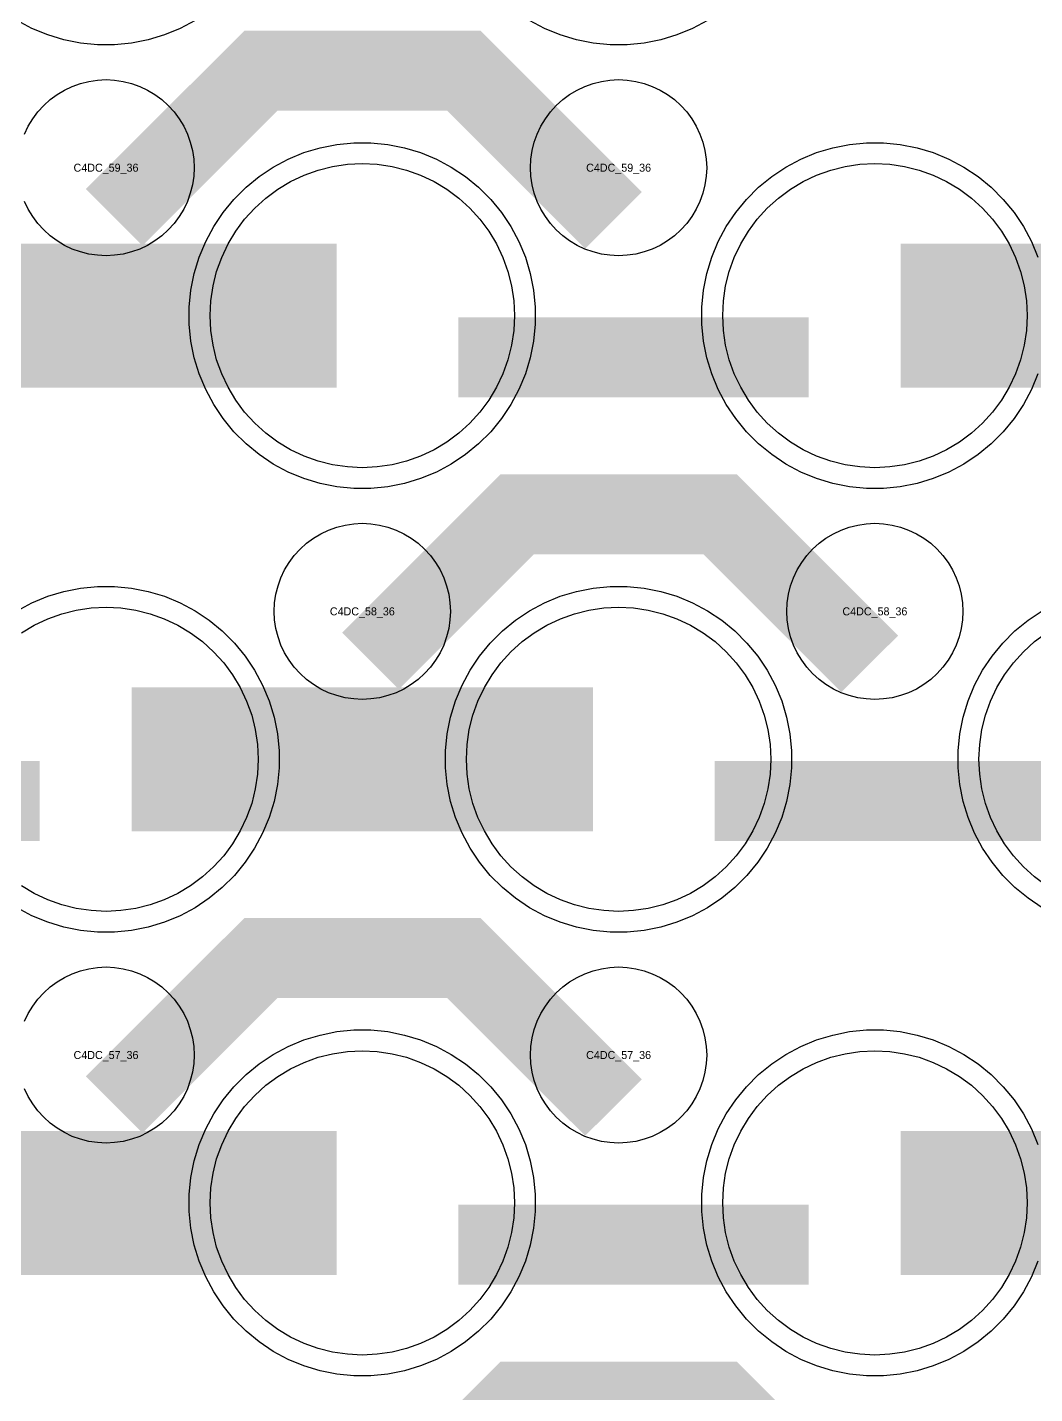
# Model space of a CAD drawing. Extents: x -11880 to 11880, y -14992 to 14992.
# Drawn here: x -504.6 to -190.1, y -7001 to -6574.3 of the extents above; entities that cross this region are included whole.
import ezdxf
from ezdxf.enums import TextEntityAlignment as Align

# ---------------------------------------------------------------- set-up
doc = ezdxf.new("R2010")
doc.units = 0
doc.header["$MEASUREMENT"] = 0
for name, color, linetype in [('GDS_775_DT_237', 138, 'CONTINUOUS'), ('RDL1_FS', 34, 'CONTINUOUS'), ('RDL_BS', 160, 'CONTINUOUS')]:
    doc.layers.add(name, color=color, linetype=linetype)

msp = doc.modelspace()

# ---------------------------------------------------------------- linework, layer by layer
at = {"layer": 'RDL1_FS'}
for points in [[(-400, -6711.794), (-404.657, -6711.565), (-409.268, -6710.881), (-413.791, -6709.749), (-418.181, -6708.177), (-422.395, -6706.185), (-426.395, -6703.787), (-430.14, -6701.009), (-433.594, -6697.879), (-436.724, -6694.425), (-439.502, -6690.68), (-441.9, -6686.68), (-443.892, -6682.466), (-445.464, -6678.076), (-446.596, -6673.553), (-447.28, -6668.942), (-447.509, -6664.285), (-447.28, -6659.628), (-446.596, -6655.017), (-445.464, -6650.494), (-443.892, -6646.104), (-441.9, -6641.89), (-439.502, -6637.89), (-436.724, -6634.145), (-433.594, -6630.691), (-430.14, -6627.561), (-426.395, -6624.783), (-422.395, -6622.385), (-418.181, -6620.393), (-413.791, -6618.821), (-409.268, -6617.689), (-404.657, -6617.005), (-400, -6616.776), (-395.343, -6617.005), (-390.732, -6617.689), (-386.209, -6618.821), (-381.819, -6620.393), (-377.605, -6622.385), (-373.605, -6624.783), (-369.86, -6627.561), (-366.406, -6630.691), (-363.276, -6634.145), (-360.498, -6637.89), (-358.1, -6641.89), (-356.108, -6646.104), (-354.536, -6650.494), (-353.404, -6655.017), (-352.72, -6659.628), (-352.491, -6664.285), (-352.72, -6668.942), (-353.404, -6673.553), (-354.536, -6678.076), (-356.108, -6682.466), (-358.1, -6686.68), (-360.498, -6690.68), (-363.276, -6694.425), (-366.406, -6697.879), (-369.86, -6701.009), (-373.605, -6703.787), (-377.605, -6706.185), (-381.819, -6708.177), (-386.209, -6709.749), (-390.732, -6710.881), (-395.343, -6711.565)], [(-240, -6711.794), (-244.657, -6711.565), (-249.268, -6710.881), (-253.791, -6709.749), (-258.181, -6708.177), (-262.395, -6706.185), (-266.395, -6703.787), (-270.14, -6701.009), (-273.594, -6697.879), (-276.724, -6694.425), (-279.502, -6690.68), (-281.9, -6686.68), (-283.892, -6682.466), (-285.464, -6678.076), (-286.596, -6673.553), (-287.28, -6668.942), (-287.509, -6664.285), (-287.28, -6659.628), (-286.596, -6655.017), (-285.464, -6650.494), (-283.892, -6646.104), (-281.9, -6641.89), (-279.502, -6637.89), (-276.724, -6634.145), (-273.594, -6630.691), (-270.14, -6627.561), (-266.395, -6624.783), (-262.395, -6622.385), (-258.181, -6620.393), (-253.791, -6618.821), (-249.268, -6617.689), (-244.657, -6617.005), (-240, -6616.776), (-235.343, -6617.005), (-230.732, -6617.689), (-226.209, -6618.821), (-221.819, -6620.393), (-217.605, -6622.385), (-213.605, -6624.783), (-209.86, -6627.561), (-206.406, -6630.691), (-203.276, -6634.145), (-200.498, -6637.89), (-198.1, -6641.89), (-196.108, -6646.104), (-194.536, -6650.494), (-193.404, -6655.017), (-192.72, -6659.628), (-192.491, -6664.285), (-192.72, -6668.942), (-193.404, -6673.553), (-194.536, -6678.076), (-196.108, -6682.466), (-198.1, -6686.68), (-200.498, -6690.68), (-203.276, -6694.425), (-206.406, -6697.879), (-209.86, -6701.009), (-213.605, -6703.787), (-217.605, -6706.185), (-221.819, -6708.177), (-226.209, -6709.749), (-230.732, -6710.881), (-235.343, -6711.565)]]:
    msp.add_lwpolyline(points, close=True, dxfattribs=at)
for points in [[(-551.998, -6664.285, 45, 45, 0), (-479.998, -6664.285, 45, 45, 0)], [(-479.998, -6664.285, 45, 45, 0), (-407.998, -6664.285, 45, 45, 0)], [(-231.998, -6664.285, 45, 45, 0), (-159.998, -6664.285, 45, 45, 0)]]:
    msp.add_lwpolyline(points, format="xyseb", dxfattribs=at)
at = {"layer": 'RDL1_FS', "color": 241, "true_color": 0xf7abae}
for points in [[(-506.395, -6763.348), (-502.395, -6760.95), (-498.181, -6758.958), (-493.791, -6757.386), (-489.268, -6756.254), (-484.657, -6755.57), (-480, -6755.341), (-475.343, -6755.57), (-470.732, -6756.254), (-466.209, -6757.386), (-461.819, -6758.958), (-457.605, -6760.95), (-453.605, -6763.348), (-449.86, -6766.126), (-446.406, -6769.256), (-443.276, -6772.71), (-440.498, -6776.455), (-438.1, -6780.455), (-436.108, -6784.669), (-434.536, -6789.059), (-433.404, -6793.582), (-432.72, -6798.193), (-432.491, -6802.85), (-432.72, -6807.507), (-433.404, -6812.118), (-434.536, -6816.641), (-436.108, -6821.031), (-438.1, -6825.245), (-440.498, -6829.245), (-443.276, -6832.99), (-446.406, -6836.444), (-449.86, -6839.574), (-453.605, -6842.352), (-457.605, -6844.75), (-461.819, -6846.742), (-466.209, -6848.314), (-470.732, -6849.446), (-475.343, -6850.13), (-480, -6850.359), (-484.657, -6850.13), (-489.268, -6849.446), (-493.791, -6848.314), (-498.181, -6846.742), (-502.395, -6844.75), (-506.395, -6842.352)], [(-186.395, -6842.352), (-190.14, -6839.574), (-193.594, -6836.444), (-196.724, -6832.99), (-199.502, -6829.245), (-201.9, -6825.245), (-203.892, -6821.031), (-205.464, -6816.641), (-206.596, -6812.118), (-207.28, -6807.507), (-207.509, -6802.85), (-207.28, -6798.193), (-206.596, -6793.582), (-205.464, -6789.059), (-203.892, -6784.669), (-201.9, -6780.455), (-199.502, -6776.455), (-196.724, -6772.71), (-193.594, -6769.256), (-190.14, -6766.126), (-186.395, -6763.348)]]:
    msp.add_lwpolyline(points, dxfattribs=at)
for points in [[(-320, -6850.359), (-324.657, -6850.13), (-329.268, -6849.446), (-333.791, -6848.314), (-338.181, -6846.742), (-342.395, -6844.75), (-346.395, -6842.352), (-350.14, -6839.574), (-353.594, -6836.444), (-356.724, -6832.99), (-359.502, -6829.245), (-361.9, -6825.245), (-363.892, -6821.031), (-365.464, -6816.641), (-366.596, -6812.118), (-367.28, -6807.507), (-367.509, -6802.85), (-367.28, -6798.193), (-366.596, -6793.582), (-365.464, -6789.059), (-363.892, -6784.669), (-361.9, -6780.455), (-359.502, -6776.455), (-356.724, -6772.71), (-353.594, -6769.256), (-350.14, -6766.126), (-346.395, -6763.348), (-342.395, -6760.95), (-338.181, -6758.958), (-333.791, -6757.386), (-329.268, -6756.254), (-324.657, -6755.57), (-320, -6755.341), (-315.343, -6755.57), (-310.732, -6756.254), (-306.209, -6757.386), (-301.819, -6758.958), (-297.605, -6760.95), (-293.605, -6763.348), (-289.86, -6766.126), (-286.406, -6769.256), (-283.276, -6772.71), (-280.498, -6776.455), (-278.1, -6780.455), (-276.108, -6784.669), (-274.536, -6789.059), (-273.404, -6793.582), (-272.72, -6798.193), (-272.491, -6802.85), (-272.72, -6807.507), (-273.404, -6812.118), (-274.536, -6816.641), (-276.108, -6821.031), (-278.1, -6825.245), (-280.498, -6829.245), (-283.276, -6832.99), (-286.406, -6836.444), (-289.86, -6839.574), (-293.605, -6842.352), (-297.605, -6844.75), (-301.819, -6846.742), (-306.209, -6848.314), (-310.732, -6849.446), (-315.343, -6850.13)], [(-400, -6988.919), (-404.657, -6988.69), (-409.268, -6988.006), (-413.791, -6986.874), (-418.181, -6985.302), (-422.395, -6983.31), (-426.395, -6980.912), (-430.14, -6978.134), (-433.594, -6975.004), (-436.724, -6971.55), (-439.502, -6967.805), (-441.9, -6963.805), (-443.892, -6959.591), (-445.464, -6955.201), (-446.596, -6950.678), (-447.28, -6946.067), (-447.509, -6941.41), (-447.28, -6936.753), (-446.596, -6932.142), (-445.464, -6927.619), (-443.892, -6923.229), (-441.9, -6919.015), (-439.502, -6915.015), (-436.724, -6911.27), (-433.594, -6907.816), (-430.14, -6904.686), (-426.395, -6901.908), (-422.395, -6899.51), (-418.181, -6897.518), (-413.791, -6895.946), (-409.268, -6894.814), (-404.657, -6894.13), (-400, -6893.901), (-395.343, -6894.13), (-390.732, -6894.814), (-386.209, -6895.946), (-381.819, -6897.518), (-377.605, -6899.51), (-373.605, -6901.908), (-369.86, -6904.686), (-366.406, -6907.816), (-363.276, -6911.27), (-360.498, -6915.015), (-358.1, -6919.015), (-356.108, -6923.229), (-354.536, -6927.619), (-353.404, -6932.142), (-352.72, -6936.753), (-352.491, -6941.41), (-352.72, -6946.067), (-353.404, -6950.678), (-354.536, -6955.201), (-356.108, -6959.591), (-358.1, -6963.805), (-360.498, -6967.805), (-363.276, -6971.55), (-366.406, -6975.004), (-369.86, -6978.134), (-373.605, -6980.912), (-377.605, -6983.31), (-381.819, -6985.302), (-386.209, -6986.874), (-390.732, -6988.006), (-395.343, -6988.69)], [(-240, -6988.919), (-244.657, -6988.69), (-249.268, -6988.006), (-253.791, -6986.874), (-258.181, -6985.302), (-262.395, -6983.31), (-266.395, -6980.912), (-270.14, -6978.134), (-273.594, -6975.004), (-276.724, -6971.55), (-279.502, -6967.805), (-281.9, -6963.805), (-283.892, -6959.591), (-285.464, -6955.201), (-286.596, -6950.678), (-287.28, -6946.067), (-287.509, -6941.41), (-287.28, -6936.753), (-286.596, -6932.142), (-285.464, -6927.619), (-283.892, -6923.229), (-281.9, -6919.015), (-279.502, -6915.015), (-276.724, -6911.27), (-273.594, -6907.816), (-270.14, -6904.686), (-266.395, -6901.908), (-262.395, -6899.51), (-258.181, -6897.518), (-253.791, -6895.946), (-249.268, -6894.814), (-244.657, -6894.13), (-240, -6893.901), (-235.343, -6894.13), (-230.732, -6894.814), (-226.209, -6895.946), (-221.819, -6897.518), (-217.605, -6899.51), (-213.605, -6901.908), (-209.86, -6904.686), (-206.406, -6907.816), (-203.276, -6911.27), (-200.498, -6915.015), (-198.1, -6919.015), (-196.108, -6923.229), (-194.536, -6927.619), (-193.404, -6932.142), (-192.72, -6936.753), (-192.491, -6941.41), (-192.72, -6946.067), (-193.404, -6950.678), (-194.536, -6955.201), (-196.108, -6959.591), (-198.1, -6963.805), (-200.498, -6967.805), (-203.276, -6971.55), (-206.406, -6975.004), (-209.86, -6978.134), (-213.605, -6980.912), (-217.605, -6983.31), (-221.819, -6985.302), (-226.209, -6986.874), (-230.732, -6988.006), (-235.343, -6988.69)]]:
    msp.add_lwpolyline(points, close=True, dxfattribs=at)
for points in [[(-471.998, -6802.85, 45, 45, 0), (-399.998, -6802.85, 45, 45, 0)], [(-399.998, -6802.85, 45, 45, 0), (-327.998, -6802.85, 45, 45, 0)], [(-551.998, -6941.41, 45, 45, 0), (-479.998, -6941.41, 45, 45, 0)], [(-479.998, -6941.41, 45, 45, 0), (-407.998, -6941.41, 45, 45, 0)], [(-231.998, -6941.41, 45, 45, 0), (-159.998, -6941.41, 45, 45, 0)]]:
    msp.add_lwpolyline(points, format="xyseb", dxfattribs=at)
at = {"layer": 'RDL_BS'}
for points in [[(-452.223, -6572.103), (-456.885, -6574.595), (-461.795, -6576.626), (-466.835, -6578.157), (-472.062, -6579.203), (-477.356, -6579.72), (-482.644, -6579.72), (-487.938, -6579.203), (-493.165, -6578.157), (-498.205, -6576.626), (-503.115, -6574.595), (-507.777, -6572.103)], [(-292.223, -6572.103), (-296.885, -6574.595), (-301.795, -6576.626), (-306.835, -6578.157), (-312.062, -6579.203), (-317.356, -6579.72), (-322.644, -6579.72), (-327.938, -6579.203), (-333.165, -6578.157), (-338.205, -6576.626), (-343.115, -6574.595), (-347.777, -6572.103)], [(-505.402, -6607.578), (-504.25, -6605.141), (-502.857, -6602.817), (-501.254, -6600.654), (-499.442, -6598.655), (-497.443, -6596.843), (-495.28, -6595.24), (-492.956, -6593.847), (-490.519, -6592.695), (-487.984, -6591.788), (-485.365, -6591.131), (-482.693, -6590.735), (-480, -6590.603), (-477.307, -6590.735), (-474.635, -6591.131), (-472.016, -6591.788), (-469.481, -6592.695), (-467.044, -6593.847), (-464.72, -6595.24), (-462.557, -6596.843), (-460.558, -6598.655), (-458.746, -6600.654), (-457.143, -6602.817), (-455.75, -6605.141), (-454.598, -6607.578), (-453.691, -6610.113), (-453.034, -6612.732), (-452.638, -6615.404), (-452.506, -6618.097), (-452.638, -6620.79), (-453.034, -6623.462), (-453.691, -6626.081), (-454.598, -6628.616), (-455.75, -6631.053), (-457.143, -6633.377), (-458.746, -6635.54), (-460.558, -6637.539), (-462.557, -6639.351), (-464.72, -6640.954), (-467.044, -6642.347), (-469.481, -6643.499), (-472.016, -6644.406), (-474.635, -6645.063), (-477.307, -6645.459), (-480, -6645.591), (-482.693, -6645.459), (-485.365, -6645.063), (-487.984, -6644.406), (-490.519, -6643.499), (-492.956, -6642.347), (-495.28, -6640.954), (-497.443, -6639.351), (-499.442, -6637.539), (-501.254, -6635.54), (-502.857, -6633.377), (-504.25, -6631.053), (-505.402, -6628.616)], [(-189.094, -6682.49), (-191.125, -6687.4), (-193.617, -6692.062), (-196.564, -6696.476), (-199.926, -6700.577), (-203.708, -6704.359), (-207.809, -6707.721), (-212.223, -6710.668), (-216.885, -6713.16), (-221.795, -6715.191), (-226.835, -6716.722), (-232.062, -6717.768), (-237.356, -6718.285), (-242.644, -6718.285), (-247.938, -6717.768), (-253.165, -6716.722), (-258.205, -6715.191), (-263.115, -6713.16), (-267.777, -6710.668), (-272.191, -6707.721), (-276.292, -6704.359), (-280.074, -6700.577), (-283.436, -6696.476), (-286.383, -6692.062), (-288.875, -6687.4), (-290.906, -6682.49), (-292.437, -6677.45), (-293.483, -6672.223), (-294, -6666.929), (-294, -6661.641), (-293.483, -6656.347), (-292.437, -6651.12), (-290.906, -6646.08), (-288.875, -6641.17), (-286.383, -6636.508), (-283.436, -6632.094), (-280.074, -6627.993), (-276.292, -6624.211), (-272.191, -6620.849), (-267.777, -6617.902), (-263.115, -6615.41), (-258.205, -6613.379), (-253.165, -6611.848), (-247.938, -6610.802), (-242.644, -6610.285), (-237.356, -6610.285), (-232.062, -6610.802), (-226.835, -6611.848), (-221.795, -6613.379), (-216.885, -6615.41), (-212.223, -6617.902), (-207.809, -6620.849), (-203.708, -6624.211), (-199.926, -6627.993), (-196.564, -6632.094), (-193.617, -6636.508), (-191.125, -6641.17), (-189.094, -6646.08)], [(-505.402, -6884.703), (-504.25, -6882.266), (-502.857, -6879.942), (-501.254, -6877.779), (-499.442, -6875.78), (-497.443, -6873.968), (-495.28, -6872.365), (-492.956, -6870.972), (-490.519, -6869.82), (-487.984, -6868.913), (-485.365, -6868.256), (-482.693, -6867.86), (-480, -6867.728), (-477.307, -6867.86), (-474.635, -6868.256), (-472.016, -6868.913), (-469.481, -6869.82), (-467.044, -6870.972), (-464.72, -6872.365), (-462.557, -6873.968), (-460.558, -6875.78), (-458.746, -6877.779), (-457.143, -6879.942), (-455.75, -6882.266), (-454.598, -6884.703), (-453.691, -6887.238), (-453.034, -6889.857), (-452.638, -6892.529), (-452.506, -6895.222), (-452.638, -6897.915), (-453.034, -6900.587), (-453.691, -6903.206), (-454.598, -6905.741), (-455.75, -6908.178), (-457.143, -6910.502), (-458.746, -6912.665), (-460.558, -6914.664), (-462.557, -6916.476), (-464.72, -6918.079), (-467.044, -6919.472), (-469.481, -6920.624), (-472.016, -6921.531), (-474.635, -6922.188), (-477.307, -6922.584), (-480, -6922.716), (-482.693, -6922.584), (-485.365, -6922.188), (-487.984, -6921.531), (-490.519, -6920.624), (-492.956, -6919.472), (-495.28, -6918.079), (-497.443, -6916.476), (-499.442, -6914.664), (-501.254, -6912.665), (-502.857, -6910.502), (-504.25, -6908.178), (-505.402, -6905.741)]]:
    msp.add_lwpolyline(points, dxfattribs=at)
for points in [[(-477.438, -6633.599, 25, 25, 0), (-431.623, -6587.784, 25, 25, 0), (-398.07, -6587.784, 25, 25, 0)], [(-321.599, -6634.498, 25, 25, 0), (-368.313, -6587.784, 25, 25, 0), (-398.071, -6587.784, 25, 25, 0)], [(-369.984, -6677.298, 25, 25, 0), (-260.719, -6677.298, 25, 25, 0)], [(-397.438, -6772.164, 25, 25, 0), (-351.623, -6726.349, 25, 25, 0), (-318.07, -6726.349, 25, 25, 0)], [(-241.599, -6773.063, 25, 25, 0), (-288.313, -6726.349, 25, 25, 0), (-318.071, -6726.349, 25, 25, 0)], [(-477.438, -6910.724, 25, 25, 0), (-431.623, -6864.909, 25, 25, 0), (-398.07, -6864.909, 25, 25, 0)], [(-321.599, -6911.623, 25, 25, 0), (-368.313, -6864.909, 25, 25, 0), (-398.071, -6864.909, 25, 25, 0)], [(-397.438, -7049.289, 25, 25, 0), (-351.623, -7003.474, 25, 25, 0), (-318.07, -7003.474, 25, 25, 0)], [(-241.599, -7050.188, 25, 25, 0), (-288.313, -7003.474, 25, 25, 0), (-318.071, -7003.474, 25, 25, 0)]]:
    msp.add_lwpolyline(points, format="xyseb", dxfattribs=at)
for points in [[(-320, -6645.591), (-322.693, -6645.459), (-325.365, -6645.063), (-327.984, -6644.406), (-330.519, -6643.499), (-332.956, -6642.347), (-335.28, -6640.954), (-337.443, -6639.351), (-339.442, -6637.539), (-341.254, -6635.54), (-342.857, -6633.377), (-344.25, -6631.053), (-345.402, -6628.616), (-346.309, -6626.081), (-346.966, -6623.462), (-347.362, -6620.79), (-347.494, -6618.097), (-347.362, -6615.404), (-346.966, -6612.732), (-346.309, -6610.113), (-345.402, -6607.578), (-344.25, -6605.141), (-342.857, -6602.817), (-341.254, -6600.654), (-339.442, -6598.655), (-337.443, -6596.843), (-335.28, -6595.24), (-332.956, -6593.847), (-330.519, -6592.695), (-327.984, -6591.788), (-325.365, -6591.131), (-322.693, -6590.735), (-320, -6590.603), (-317.307, -6590.735), (-314.635, -6591.131), (-312.016, -6591.788), (-309.481, -6592.695), (-307.044, -6593.847), (-304.72, -6595.24), (-302.557, -6596.843), (-300.558, -6598.655), (-298.746, -6600.654), (-297.143, -6602.817), (-295.75, -6605.141), (-294.598, -6607.578), (-293.691, -6610.113), (-293.034, -6612.732), (-292.638, -6615.404), (-292.506, -6618.097), (-292.638, -6620.79), (-293.034, -6623.462), (-293.691, -6626.081), (-294.598, -6628.616), (-295.75, -6631.053), (-297.143, -6633.377), (-298.746, -6635.54), (-300.558, -6637.539), (-302.557, -6639.351), (-304.72, -6640.954), (-307.044, -6642.347), (-309.481, -6643.499), (-312.016, -6644.406), (-314.635, -6645.063), (-317.307, -6645.459)], [(-402.644, -6718.285), (-407.938, -6717.768), (-413.165, -6716.722), (-418.205, -6715.191), (-423.115, -6713.16), (-427.777, -6710.668), (-432.191, -6707.721), (-436.292, -6704.359), (-440.074, -6700.577), (-443.436, -6696.476), (-446.383, -6692.062), (-448.875, -6687.4), (-450.906, -6682.49), (-452.437, -6677.45), (-453.483, -6672.223), (-454, -6666.929), (-454, -6661.641), (-453.483, -6656.347), (-452.437, -6651.12), (-450.906, -6646.08), (-448.875, -6641.17), (-446.383, -6636.508), (-443.436, -6632.094), (-440.074, -6627.993), (-436.292, -6624.211), (-432.191, -6620.849), (-427.777, -6617.902), (-423.115, -6615.41), (-418.205, -6613.379), (-413.165, -6611.848), (-407.938, -6610.802), (-402.644, -6610.285), (-397.356, -6610.285), (-392.062, -6610.802), (-386.835, -6611.848), (-381.795, -6613.379), (-376.885, -6615.41), (-372.223, -6617.902), (-367.809, -6620.849), (-363.708, -6624.211), (-359.926, -6627.993), (-356.564, -6632.094), (-353.617, -6636.508), (-351.125, -6641.17), (-349.094, -6646.08), (-347.563, -6651.12), (-346.517, -6656.347), (-346, -6661.641), (-346, -6666.929), (-346.517, -6672.223), (-347.563, -6677.45), (-349.094, -6682.49), (-351.125, -6687.4), (-353.617, -6692.062), (-356.564, -6696.476), (-359.926, -6700.577), (-363.708, -6704.359), (-367.809, -6707.721), (-372.223, -6710.668), (-376.885, -6713.16), (-381.795, -6715.191), (-386.835, -6716.722), (-392.062, -6717.768), (-397.356, -6718.285)], [(-400, -6784.156), (-402.693, -6784.024), (-405.365, -6783.628), (-407.984, -6782.971), (-410.519, -6782.064), (-412.956, -6780.912), (-415.28, -6779.519), (-417.443, -6777.916), (-419.442, -6776.104), (-421.254, -6774.105), (-422.857, -6771.942), (-424.25, -6769.618), (-425.402, -6767.181), (-426.309, -6764.646), (-426.966, -6762.027), (-427.362, -6759.355), (-427.494, -6756.662), (-427.362, -6753.969), (-426.966, -6751.297), (-426.309, -6748.678), (-425.402, -6746.143), (-424.25, -6743.706), (-422.857, -6741.382), (-421.254, -6739.219), (-419.442, -6737.22), (-417.443, -6735.408), (-415.28, -6733.805), (-412.956, -6732.412), (-410.519, -6731.26), (-407.984, -6730.353), (-405.365, -6729.696), (-402.693, -6729.3), (-400, -6729.168), (-397.307, -6729.3), (-394.635, -6729.696), (-392.016, -6730.353), (-389.481, -6731.26), (-387.044, -6732.412), (-384.72, -6733.805), (-382.557, -6735.408), (-380.558, -6737.22), (-378.746, -6739.219), (-377.143, -6741.382), (-375.75, -6743.706), (-374.598, -6746.143), (-373.691, -6748.678), (-373.034, -6751.297), (-372.638, -6753.969), (-372.506, -6756.662), (-372.638, -6759.355), (-373.034, -6762.027), (-373.691, -6764.646), (-374.598, -6767.181), (-375.75, -6769.618), (-377.143, -6771.942), (-378.746, -6774.105), (-380.558, -6776.104), (-382.557, -6777.916), (-384.72, -6779.519), (-387.044, -6780.912), (-389.481, -6782.064), (-392.016, -6782.971), (-394.635, -6783.628), (-397.307, -6784.024)], [(-240, -6784.156), (-242.693, -6784.024), (-245.365, -6783.628), (-247.984, -6782.971), (-250.519, -6782.064), (-252.956, -6780.912), (-255.28, -6779.519), (-257.443, -6777.916), (-259.442, -6776.104), (-261.254, -6774.105), (-262.857, -6771.942), (-264.25, -6769.618), (-265.402, -6767.181), (-266.309, -6764.646), (-266.966, -6762.027), (-267.362, -6759.355), (-267.494, -6756.662), (-267.362, -6753.969), (-266.966, -6751.297), (-266.309, -6748.678), (-265.402, -6746.143), (-264.25, -6743.706), (-262.857, -6741.382), (-261.254, -6739.219), (-259.442, -6737.22), (-257.443, -6735.408), (-255.28, -6733.805), (-252.956, -6732.412), (-250.519, -6731.26), (-247.984, -6730.353), (-245.365, -6729.696), (-242.693, -6729.3), (-240, -6729.168), (-237.307, -6729.3), (-234.635, -6729.696), (-232.016, -6730.353), (-229.481, -6731.26), (-227.044, -6732.412), (-224.72, -6733.805), (-222.557, -6735.408), (-220.558, -6737.22), (-218.746, -6739.219), (-217.143, -6741.382), (-215.75, -6743.706), (-214.598, -6746.143), (-213.691, -6748.678), (-213.034, -6751.297), (-212.638, -6753.969), (-212.506, -6756.662), (-212.638, -6759.355), (-213.034, -6762.027), (-213.691, -6764.646), (-214.598, -6767.181), (-215.75, -6769.618), (-217.143, -6771.942), (-218.746, -6774.105), (-220.558, -6776.104), (-222.557, -6777.916), (-224.72, -6779.519), (-227.044, -6780.912), (-229.481, -6782.064), (-232.016, -6782.971), (-234.635, -6783.628), (-237.307, -6784.024)], [(-320, -6922.716), (-322.693, -6922.584), (-325.365, -6922.188), (-327.984, -6921.531), (-330.519, -6920.624), (-332.956, -6919.472), (-335.28, -6918.079), (-337.443, -6916.476), (-339.442, -6914.664), (-341.254, -6912.665), (-342.857, -6910.502), (-344.25, -6908.178), (-345.402, -6905.741), (-346.309, -6903.206), (-346.966, -6900.587), (-347.362, -6897.915), (-347.494, -6895.222), (-347.362, -6892.529), (-346.966, -6889.857), (-346.309, -6887.238), (-345.402, -6884.703), (-344.25, -6882.266), (-342.857, -6879.942), (-341.254, -6877.779), (-339.442, -6875.78), (-337.443, -6873.968), (-335.28, -6872.365), (-332.956, -6870.972), (-330.519, -6869.82), (-327.984, -6868.913), (-325.365, -6868.256), (-322.693, -6867.86), (-320, -6867.728), (-317.307, -6867.86), (-314.635, -6868.256), (-312.016, -6868.913), (-309.481, -6869.82), (-307.044, -6870.972), (-304.72, -6872.365), (-302.557, -6873.968), (-300.558, -6875.78), (-298.746, -6877.779), (-297.143, -6879.942), (-295.75, -6882.266), (-294.598, -6884.703), (-293.691, -6887.238), (-293.034, -6889.857), (-292.638, -6892.529), (-292.506, -6895.222), (-292.638, -6897.915), (-293.034, -6900.587), (-293.691, -6903.206), (-294.598, -6905.741), (-295.75, -6908.178), (-297.143, -6910.502), (-298.746, -6912.665), (-300.558, -6914.664), (-302.557, -6916.476), (-304.72, -6918.079), (-307.044, -6919.472), (-309.481, -6920.624), (-312.016, -6921.531), (-314.635, -6922.188), (-317.307, -6922.584)]]:
    msp.add_lwpolyline(points, close=True, dxfattribs=at)
at = {"layer": 'RDL_BS', "color": 241, "true_color": 0xf7abae}
for points in [[(-507.777, -6756.467), (-503.115, -6753.975), (-498.205, -6751.944), (-493.165, -6750.413), (-487.938, -6749.367), (-482.644, -6748.85), (-477.356, -6748.85), (-472.062, -6749.367), (-466.835, -6750.413), (-461.795, -6751.944), (-456.885, -6753.975), (-452.223, -6756.467), (-447.809, -6759.414), (-443.708, -6762.776), (-439.926, -6766.558), (-436.564, -6770.659), (-433.617, -6775.073), (-431.125, -6779.735), (-429.094, -6784.645), (-427.563, -6789.685), (-426.517, -6794.912), (-426, -6800.206), (-426, -6805.494), (-426.517, -6810.788), (-427.563, -6816.015), (-429.094, -6821.055), (-431.125, -6825.965), (-433.617, -6830.627), (-436.564, -6835.041), (-439.926, -6839.142), (-443.708, -6842.924), (-447.809, -6846.286), (-452.223, -6849.233), (-456.885, -6851.725), (-461.795, -6853.756), (-466.835, -6855.287), (-472.062, -6856.333), (-477.356, -6856.85), (-482.644, -6856.85), (-487.938, -6856.333), (-493.165, -6855.287), (-498.205, -6853.756), (-503.115, -6851.725), (-507.777, -6849.233)], [(-187.777, -6849.233), (-192.191, -6846.286), (-196.292, -6842.924), (-200.074, -6839.142), (-203.436, -6835.041), (-206.383, -6830.627), (-208.875, -6825.965), (-210.906, -6821.055), (-212.437, -6816.015), (-213.483, -6810.788), (-214, -6805.494), (-214, -6800.206), (-213.483, -6794.912), (-212.437, -6789.685), (-210.906, -6784.645), (-208.875, -6779.735), (-206.383, -6775.073), (-203.436, -6770.659), (-200.074, -6766.558), (-196.292, -6762.776), (-192.191, -6759.414), (-187.777, -6756.467)], [(-189.094, -6959.615), (-191.125, -6964.525), (-193.617, -6969.187), (-196.564, -6973.601), (-199.926, -6977.702), (-203.708, -6981.484), (-207.809, -6984.846), (-212.223, -6987.793), (-216.885, -6990.285), (-221.795, -6992.316), (-226.835, -6993.847), (-232.062, -6994.893), (-237.356, -6995.41), (-242.644, -6995.41), (-247.938, -6994.893), (-253.165, -6993.847), (-258.205, -6992.316), (-263.115, -6990.285), (-267.777, -6987.793), (-272.191, -6984.846), (-276.292, -6981.484), (-280.074, -6977.702), (-283.436, -6973.601), (-286.383, -6969.187), (-288.875, -6964.525), (-290.906, -6959.615), (-292.437, -6954.575), (-293.483, -6949.348), (-294, -6944.054), (-294, -6938.766), (-293.483, -6933.472), (-292.437, -6928.245), (-290.906, -6923.205), (-288.875, -6918.295), (-286.383, -6913.633), (-283.436, -6909.219), (-280.074, -6905.118), (-276.292, -6901.336), (-272.191, -6897.974), (-267.777, -6895.027), (-263.115, -6892.535), (-258.205, -6890.504), (-253.165, -6888.973), (-247.938, -6887.927), (-242.644, -6887.41), (-237.356, -6887.41), (-232.062, -6887.927), (-226.835, -6888.973), (-221.795, -6890.504), (-216.885, -6892.535), (-212.223, -6895.027), (-207.809, -6897.974), (-203.708, -6901.336), (-199.926, -6905.118), (-196.564, -6909.219), (-193.617, -6913.633), (-191.125, -6918.295), (-189.094, -6923.205)]]:
    msp.add_lwpolyline(points, dxfattribs=at)
for points in [[(-322.644, -6856.85), (-327.938, -6856.333), (-333.165, -6855.287), (-338.205, -6853.756), (-343.115, -6851.725), (-347.777, -6849.233), (-352.191, -6846.286), (-356.292, -6842.924), (-360.074, -6839.142), (-363.436, -6835.041), (-366.383, -6830.627), (-368.875, -6825.965), (-370.906, -6821.055), (-372.437, -6816.015), (-373.483, -6810.788), (-374, -6805.494), (-374, -6800.206), (-373.483, -6794.912), (-372.437, -6789.685), (-370.906, -6784.645), (-368.875, -6779.735), (-366.383, -6775.073), (-363.436, -6770.659), (-360.074, -6766.558), (-356.292, -6762.776), (-352.191, -6759.414), (-347.777, -6756.467), (-343.115, -6753.975), (-338.205, -6751.944), (-333.165, -6750.413), (-327.938, -6749.367), (-322.644, -6748.85), (-317.356, -6748.85), (-312.062, -6749.367), (-306.835, -6750.413), (-301.795, -6751.944), (-296.885, -6753.975), (-292.223, -6756.467), (-287.809, -6759.414), (-283.708, -6762.776), (-279.926, -6766.558), (-276.564, -6770.659), (-273.617, -6775.073), (-271.125, -6779.735), (-269.094, -6784.645), (-267.563, -6789.685), (-266.517, -6794.912), (-266, -6800.206), (-266, -6805.494), (-266.517, -6810.788), (-267.563, -6816.015), (-269.094, -6821.055), (-271.125, -6825.965), (-273.617, -6830.627), (-276.564, -6835.041), (-279.926, -6839.142), (-283.708, -6842.924), (-287.809, -6846.286), (-292.223, -6849.233), (-296.885, -6851.725), (-301.795, -6853.756), (-306.835, -6855.287), (-312.062, -6856.333), (-317.356, -6856.85)], [(-402.644, -6995.41), (-407.938, -6994.893), (-413.165, -6993.847), (-418.205, -6992.316), (-423.115, -6990.285), (-427.777, -6987.793), (-432.191, -6984.846), (-436.292, -6981.484), (-440.074, -6977.702), (-443.436, -6973.601), (-446.383, -6969.187), (-448.875, -6964.525), (-450.906, -6959.615), (-452.437, -6954.575), (-453.483, -6949.348), (-454, -6944.054), (-454, -6938.766), (-453.483, -6933.472), (-452.437, -6928.245), (-450.906, -6923.205), (-448.875, -6918.295), (-446.383, -6913.633), (-443.436, -6909.219), (-440.074, -6905.118), (-436.292, -6901.336), (-432.191, -6897.974), (-427.777, -6895.027), (-423.115, -6892.535), (-418.205, -6890.504), (-413.165, -6888.973), (-407.938, -6887.927), (-402.644, -6887.41), (-397.356, -6887.41), (-392.062, -6887.927), (-386.835, -6888.973), (-381.795, -6890.504), (-376.885, -6892.535), (-372.223, -6895.027), (-367.809, -6897.974), (-363.708, -6901.336), (-359.926, -6905.118), (-356.564, -6909.219), (-353.617, -6913.633), (-351.125, -6918.295), (-349.094, -6923.205), (-347.563, -6928.245), (-346.517, -6933.472), (-346, -6938.766), (-346, -6944.054), (-346.517, -6949.348), (-347.563, -6954.575), (-349.094, -6959.615), (-351.125, -6964.525), (-353.617, -6969.187), (-356.564, -6973.601), (-359.926, -6977.702), (-363.708, -6981.484), (-367.809, -6984.846), (-372.223, -6987.793), (-376.885, -6990.285), (-381.795, -6992.316), (-386.835, -6993.847), (-392.062, -6994.893), (-397.356, -6995.41)]]:
    msp.add_lwpolyline(points, close=True, dxfattribs=at)
for points in [[(-609.984, -6815.863, 25, 25, 0), (-500.719, -6815.863, 25, 25, 0)], [(-289.984, -6815.863, 25, 25, 0), (-180.719, -6815.863, 25, 25, 0)], [(-369.984, -6954.423, 25, 25, 0), (-260.719, -6954.423, 25, 25, 0)]]:
    msp.add_lwpolyline(points, format="xyseb", dxfattribs=at)

# ---------------------------------------------------------------- texts
at = {"layer": 'GDS_775_DT_237'}
for s, p in [('C4DC_59_36', (-480, -6618.097)), ('C4DC_59_36', (-480, -6618.097)), ('C4DC_59_36', (-320, -6618.097)), ('C4DC_59_36', (-320, -6618.097)), ('C4DC_58_36', (-400, -6756.662)), ('C4DC_58_36', (-400, -6756.662)), ('C4DC_58_36', (-240, -6756.662)), ('C4DC_58_36', (-240, -6756.662)), ('C4DC_57_36', (-480, -6895.222)), ('C4DC_57_36', (-480, -6895.222)), ('C4DC_57_36', (-320, -6895.222)), ('C4DC_57_36', (-320, -6895.222))]:
    msp.add_text(s, height=2.5, dxfattribs=at).set_placement(p, align=Align.MIDDLE_CENTER)

doc.saveas('drawing.dxf')
